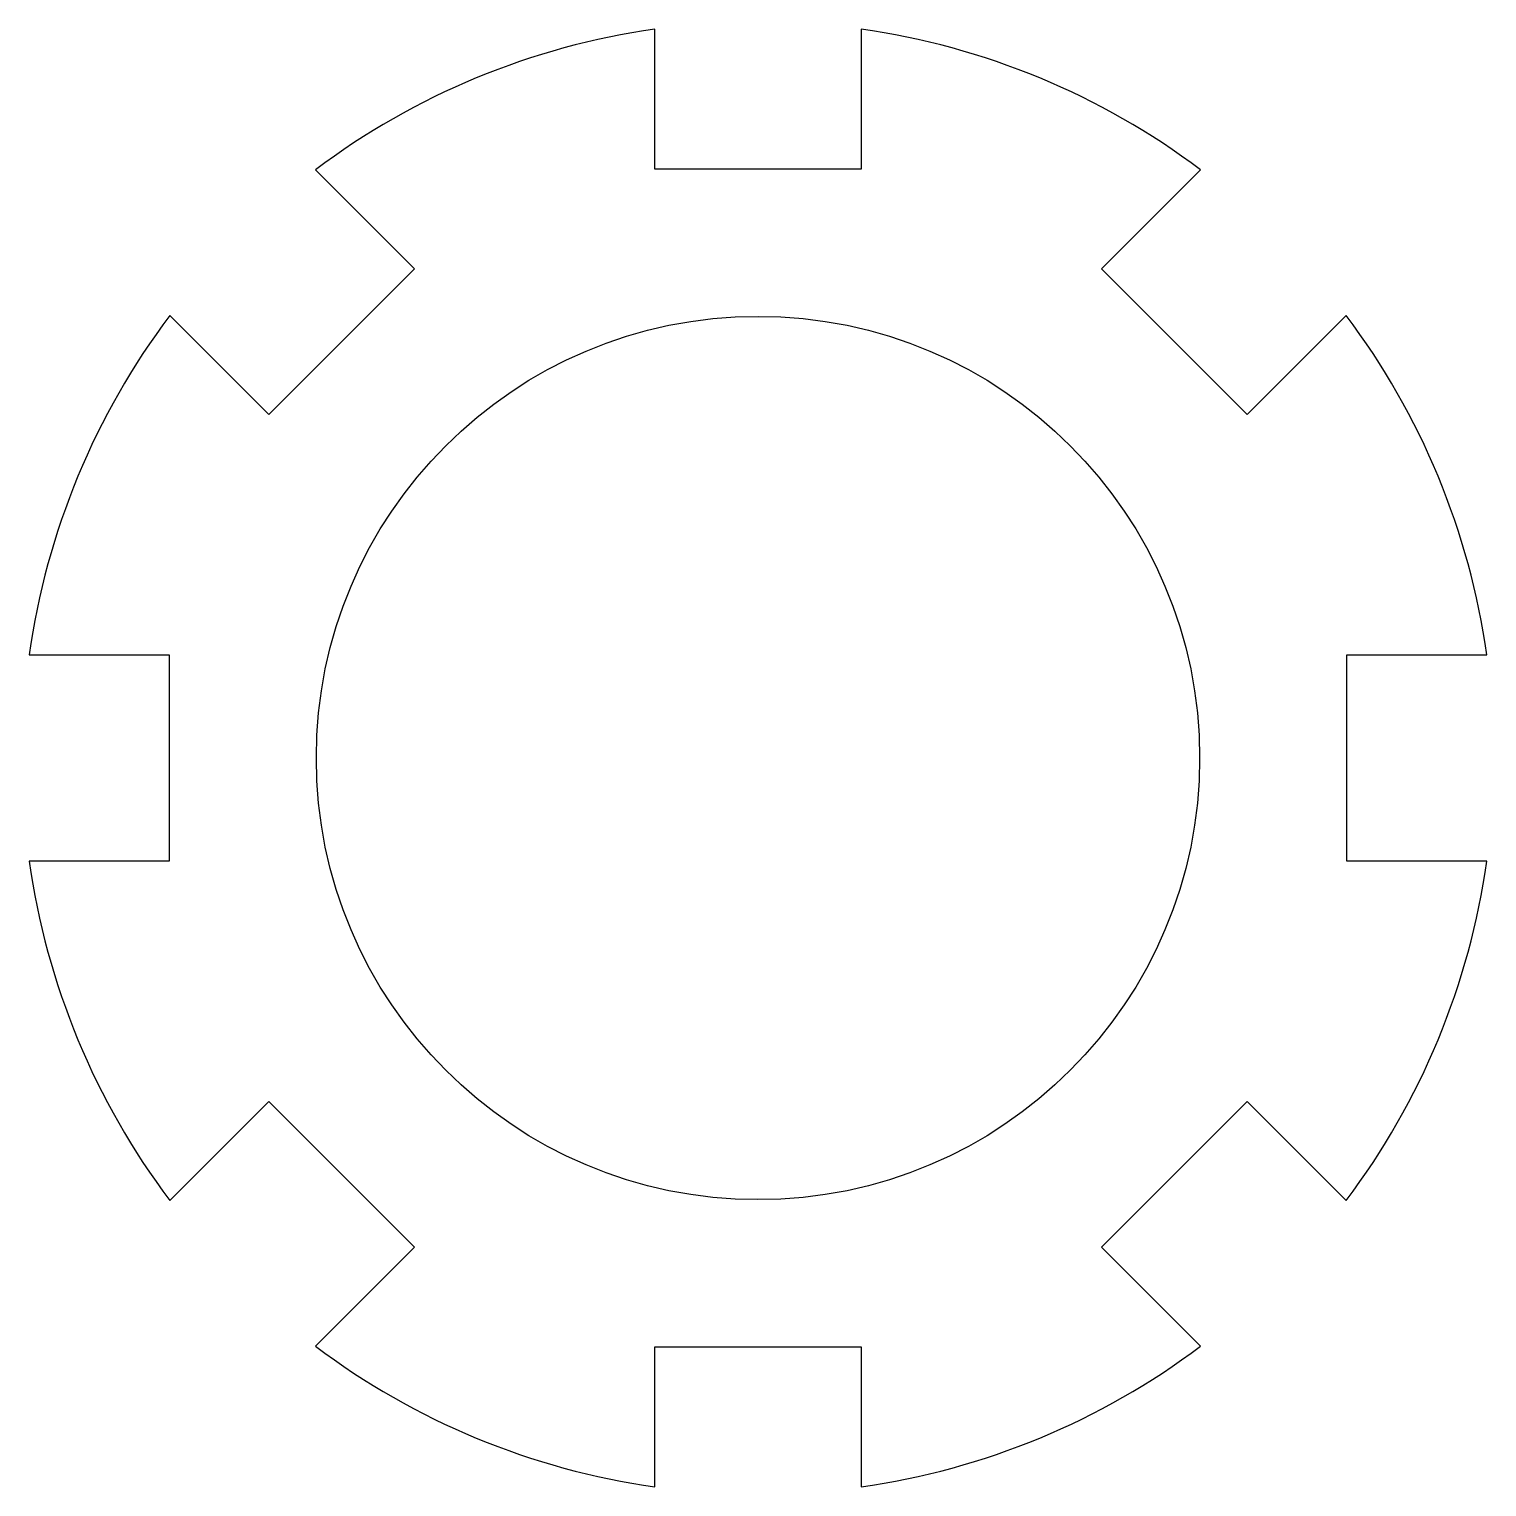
# Model space of a CAD drawing. Header units: millimetres. Extents: x -12.4 to 12.4, y -12.4 to 12.4.
import ezdxf

# ---------------------------------------------------------------- set-up
doc = ezdxf.new("R2010")
doc.units = ezdxf.units.MM

msp = doc.modelspace()

# ---------------------------------------------------------------- linework, layer by layer
msp.add_lwpolyline([(1.75, 12.377), (1.75, 10), (-1.75, 10), (-1.75, 12.377, 0.126792), (-7.514, 9.989), (-5.834, 8.309), (-8.309, 5.834), (-9.989, 7.514, 0.126792), (-12.377, 1.75), (-10, 1.75), (-10, -1.75), (-12.377, -1.75, 0.126792), (-9.989, -7.514), (-8.309, -5.834), (-5.834, -8.309), (-7.514, -9.989, 0.126792), (-1.75, -12.377), (-1.75, -10), (1.75, -10), (1.75, -12.377, 0.126792), (7.514, -9.989), (5.834, -8.309), (8.309, -5.834), (9.989, -7.514, 0.126792), (12.377, -1.75), (10, -1.75), (10, 1.75), (12.377, 1.75, 0.126792), (9.989, 7.514), (8.309, 5.834), (5.834, 8.309), (7.514, 9.989, 0.126792)], format="xyb", close=True)
msp.add_circle((0, 0), 7.5)

doc.saveas('drawing.dxf')
